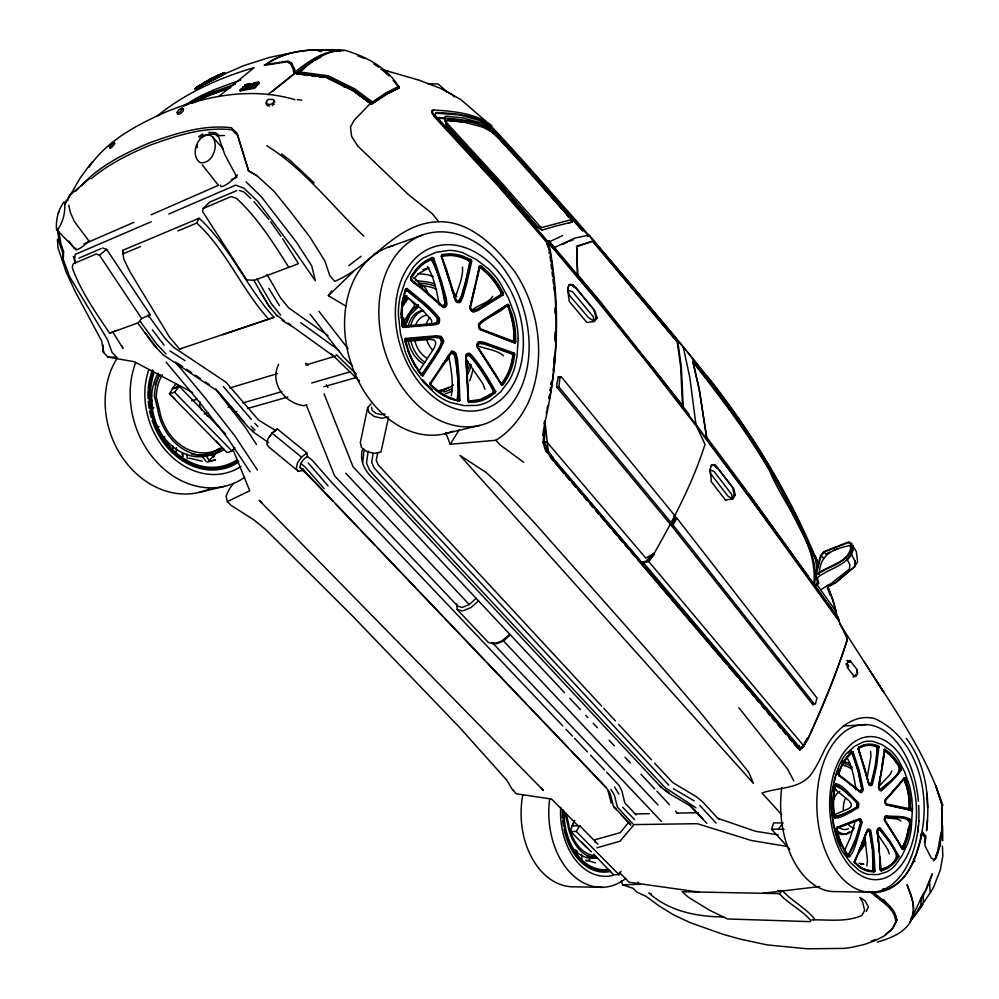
<?xml version="1.0" encoding="UTF-8"?>
<svg xmlns="http://www.w3.org/2000/svg" width="999" height="999" viewBox="0 0 999 999"><rect width="100%" height="100%" fill="white"/><g stroke="black" fill="none" stroke-linecap="round" stroke-linejoin="round"><path stroke-width="1.5" d="M255.881 86.801L255.232 86.101L241.795 88.611L240.322 90.884L254.046 88.337L255.881 86.801L255.232 86.101L253.771 87.575L240.322 90.072L240.322 90.884L240.322 89.848L242.145 89.098M848.501 856.168L844.242 849.038A53.496 32.48 86.9 0 1 838.848 836.912L836.338 828.708L836.85 827.397L860.339 818.481A5.207 2.035 77.8 0 1 862.174 822.639C859.44 828.134 851.548 872.489 844.055 849.6A55.295 33.554 86.9 0 1 841.832 845.404M513.623 342.32L513.761 331.855A62.937 45.617 73.3 0 0 510.789 315.659L507.717 304.47L482.667 320.317L478.796 323.751A6.006 5.32 68.5 0 0 479.845 329.445L514.797 342.957L515.734 341.745L515.472 332.305A68.531 49.713 73.3 0 0 512.225 314.697L508.229 304.545L507.217 306.518L507.942 307.28L508.628 304.87L507.567 306.768L507.717 304.47L482.742 320.791L479.021 324.126A5.32 4.708 68.5 0 0 479.97 329.283L514.797 342.957L513.623 341.321L480.606 328.871A4.333 3.896 67.5 0 1 479.795 324.438C487.012 316.883 501.148 312.487 506.843 305.532L508.191 306.568L511.213 315.322A65.122 47.215 73.3 0 1 514.298 332.118C513.986 333.529 516.071 343.893 513.174 341.458M878.533 787.437A4.471 3.259 -74.8 0 0 880.793 790.109C886.662 783.104 907.492 773.114 896.578 762.487A54.982 33.242 86.6 0 0 889.21 753.646L884.352 750.237L884.565 750.973L884.265 749.937L883.853 750.786L884.49 749.487L884.352 750.237C884.115 760.751 880.419 775.224 878.958 786.95A3.634 2.685 -72.1 0 0 880.906 789.247C886.45 782.579 906.717 772.914 896.265 762.786A53.147 32.13 86.6 0 0 889.147 754.257L884.914 750.973L884.764 749.35L889.834 752.946A57.83 34.965 86.7 0 1 897.564 762.212L901.073 768.456L901.148 770.167L891.895 781.106L881.243 790.971A5.057 3.684 -74.8 0 1 878.745 788.024L884.764 749.35L883.603 753.571M439.273 305.007C437.013 292.257 433.978 277.285 427.497 266.596M941.67 824.674L941.982 803.733L942.606 805.182C925.998 752.597 893.181 707.554 864.085 661.425M748.151 492.732L837.799 617.482L836.163 615.134L836.225 611.763L832.766 599.662L827.434 585.239M199.8 401.523L199.688 406.031L201.923 410.089M404.895 340.222L405.582 338.424L436.738 335.764L441.208 336.426A6.144 3.172 69.5 0 1 443.718 341.745L438.661 351.923L423.176 375.387L421.491 375.062L415.547 366.496A65.572 47.865 73.2 0 1 407.842 350.349L404.895 340.222L406.044 344.905M442.232 257.467L442.832 256.081L449.488 255.494A63.199 45.892 72.9 0 1 462.237 257.742L468.943 260.677L469.767 262.287L465.459 281.706L461.588 295.367L459.24 300.287A4.371 3.334 -80.4 0 1 455.806 299.75L445.816 267.183L441.508 256.943L442.157 254.545L449.45 253.833A68.694 49.9 73 0 1 463.324 256.293L470.679 259.578L471.69 261.376L467.033 282.255L462.899 297.028L460.464 302.21A6.069 4.62 -83.4 0 1 456.043 301.523L441.408 256.056L455.581 300.674A5.382 4.096 -83.5 0 0 459.59 301.298L461.963 296.328L465.971 282.105L470.442 262.025L469.455 260.252L462.437 257.118A65.36 47.465 72.9 0 0 449.213 254.782L442.27 255.469L441.508 256.943M923.451 894.954L923.201 902.621L918.68 909.028M405.082 340.971L404.907 339.398L405.744 341.408L405.094 338.848L408.441 350.349A63.436 46.329 73.2 0 0 415.859 365.921L422.102 375.487L418.032 370.916M500.561 383.803L501.436 383.191L502.222 385.002L501.885 382.979L501.286 384.665L495.804 374.563L477.897 347.128A4.333 3.609 49.1 0 1 479.395 343.519L484.265 344.131L512.175 354.096L512.849 355.719L511.238 363.673A62.962 45.704 73.5 0 1 505.894 376.985L501.486 384.103C503.171 387.2 505.944 379.083 507.18 378.184A68.544 49.775 73.4 0 0 512.986 363.711L514.697 354.945L513.998 353.059L483.953 342.295L478.821 341.621A6.019 4.97 52.3 0 0 476.91 346.253L501.785 385.015L477.122 346.84A5.332 4.396 52.3 0 1 478.846 342.645L483.803 343.244L512.724 353.596L513.411 355.457L511.788 363.823A65.147 47.303 73.5 0 1 506.243 377.622C505.419 378.446 501.798 386.388 501.073 383.166L500.599 382.842M857.292 671.166L857.229 672.777L856.817 670.017M439.073 118.556L439.41 117.532L439.46 119.443L439.41 117.532C457.467 119.131 477.122 120.255 492.682 130.557M102.685 345.329L103.534 352.447L108.054 357.155L116.571 357.08L112.025 352.335L107.517 339.697L69.643 276.735L63.262 259.478L63.574 251.611L60.976 243.856L58.916 231.955M554.033 362.999L554.283 356.78M554.969 339.672L555.282 331.905M554.37 363.349L554.682 355.582M555.244 341.596L555.681 330.719M420.891 374.163L420.941 373.289L422.415 373.489L433.279 357.467L439.76 346.84L441.471 342.195A4.433 2.16 69.2 0 0 439.51 338.049L435.302 337.4L405.107 340.159L405.582 338.424L405.969 340.272L405.744 339.185L414.273 338.336L435.714 336.626L440.01 337.3A5.445 2.81 69.5 0 1 442.282 342.12L440.547 346.865L433.778 357.942L422.552 374.5L420.891 374.163L421.491 375.062M434.777 115.247L435.914 113.224L459.328 114.873L478.321 120.105L486.376 123.876L491.683 127.76L588.836 236.151L587.549 236.338M833.503 812.974L833.178 808.179A55.27 33.566 86.8 0 1 833.74 793.106L835.701 784.003L835.351 786.038C842.432 787.999 851.285 796.715 856.78 803.109A3.721 1.224 89.8 0 1 856.643 806.967C850.624 810.888 840.546 816.47 834.252 815.771L834.465 817.669L833.553 807.979A53.471 32.492 86.8 0 1 834.103 793.443C831.83 770.042 852.372 798.039 858.553 802.746A5.17 1.861 89.6 0 1 858.378 807.716C854.058 809.477 832.629 824.924 833.653 814.098M362.312 449.987C359.603 460.601 364.635 470.741 372.34 477.847L661.463 787.624L669.305 793.593L689.522 805.506L706.78 823.288M362.687 462.4L364.123 449.413M879.47 849.337L877.559 831.168A3.734 2.46 64 0 1 879.632 829.595C891.757 845.566 909.252 860.014 881.218 869.38L881.393 870.841L886.288 868.968A57.942 35.027 86.9 0 0 894.605 862.437L898.476 857.429L898.65 855.706L890.084 841.096L880.094 827.734A5.17 3.409 66.6 0 0 877.422 829.757L880.981 870.716L880.144 869.142L879.62 856.155M816.558 576.498L816.433 578.533L818.556 583.478L816.408 585.302M205.557 82.53L224.151 72.727L210.739 79.058L195.055 88.686L209.728 79.408L224.55 72.752L216.783 77.56L200.15 85.29L195.392 88.611L197.053 87.238M899.937 783.328L903.995 778.558L906.867 786.3A54.957 33.192 86.7 0 1 909.44 800.424L909.277 809.515L909.252 808.628L886.363 803.933A3.646 3.009 -88.3 0 1 885.688 800.211L899.987 784.04L903.645 778.596C906.605 775.524 906.518 784.652 907.754 785.801A57.817 34.928 86.7 0 1 910.451 800.624L910.314 810.114L886.088 804.857A5.07 4.071 -89 0 1 885.226 800.074L904.42 777.759L903.92 779.37L906.58 786.688A53.122 32.068 86.7 0 1 909.065 800.299L909.515 807.791L910.626 809.877L909.252 808.628L909.515 807.791L910.788 809.477L909.402 808.316L910.314 810.114L885.951 804.432A4.483 3.609 -89 0 1 885.151 800.099L895.216 788.76M543.094 435.676L543.493 429.707M543.406 435.926L543.806 429.97M548.151 450.786L544.293 441.708L545.454 425.087L548.151 450.786L553.234 458.316L800.124 748.713L802.522 746.977L808.228 737.961C822.964 705.756 836.65 672.951 847.364 639.185L838.835 620.829L749.163 497.015L697.414 427.522L647.327 363.012L600.923 305.294L547.677 241.945L548.713 240.672L601.473 303.621M852.159 751.698L847.876 755.981A57.992 35.165 86.7 0 0 841.195 766.62L838.386 773.476L838.661 775.212L861.213 792.856A5.132 2.223 -79.3 0 0 863.286 789.447L859.402 771.103L852.934 751.698L847.514 757.304M548.276 242.357L499.001 184.553L436.051 116.646L434.94 114.71L436.138 112.5C455.307 113.386 476.448 114.897 492.132 127.198C520.654 157.405 547.727 188.948 575.536 219.792C643.743 300.399 716.033 378.771 771.016 469.405M846.19 853.059L848.925 856.43L847.851 854.47L848.863 854.382L855.806 838.523L860.439 823.188A3.746 1.361 76.8 0 0 859.015 819.954L837.212 828.233L836.787 829.669L836.525 827.846L838.448 837.025A55.295 33.554 86.9 0 0 841.27 844.205M898.226 842.095L884.527 820.341A4.533 3.496 73.9 0 1 885.576 816.333C893.493 818.056 915.846 813.686 908.64 828.708A55.007 33.217 86.8 0 1 905.281 841.87L901.972 848.576L898.9 843.356M548.713 240.672L554.058 247.677L575.112 237.999L589.185 235.09L683.191 346.815C733.278 407.03 777.984 472.14 809.178 544.28M901.635 848.401L902.197 847.676L902.996 849.362L884.602 820.129A5.12 3.959 73.9 0 1 885.763 815.708C894.005 817.582 917.207 812.961 909.664 828.633A57.855 34.953 86.8 0 1 906.143 842.444C904.982 843.493 904.195 851.922 901.635 848.401L898.313 841.408L885.064 820.429A3.696 2.91 71.8 0 1 885.963 816.995C893.406 818.693 915.209 814.347 908.266 828.683A53.172 32.093 86.8 0 1 905.032 841.383L902.484 847.402L902.709 849.462L901.635 847.552M857.279 855.194L854.332 861.987L859.565 867.257A58.029 35.14 86.9 0 0 868.943 871.403L874.088 871.865L874.924 870.703L873.813 850.037L870.791 830.531A5.207 2.647 69 0 0 867.831 829.158L854.907 861.225L855.156 862.736L859.477 866.27A53.434 32.368 87 0 0 868.094 870.092L874.749 871.303L873.126 870.341L873.076 871.165L874.5 871.64L868.168 870.728A55.232 33.467 86.9 0 1 859.24 866.77L854.332 861.987L858.091 853.958M839.472 770.566L838.748 775.349L844.517 779.582M921.44 897.114L920.741 905.843L917.956 909.964M927.497 819.792L926.523 830.793C930.306 798.963 926.285 764.497 906.268 738.373M198.064 86.95L204.445 82.755M815.059 576.223L820.329 555.931L823.613 551.785L848.85 541.845L851.897 543.606C852.771 563.086 826.485 565.996 815.059 576.223L816.433 578.533C827.522 568.031 853.396 565.022 852.971 545.941M877.384 748.076L875.186 766.108L871.165 783.129A3.659 2.098 -70.3 0 1 868.83 783.341L858.74 749.362L859.09 748.014L863.523 746.178A53.247 32.268 86.6 0 1 872.164 745.591L876.76 746.815L877.384 748.076L878.87 747.177L878.121 745.778L873.076 744.38A57.892 35.065 86.7 0 0 863.685 745.004L858.815 747.077L858.241 749.063L869.28 785.127A5.082 2.947 -72.7 0 0 872.277 784.852L876.485 766.545L878.87 747.177L877.085 747.14L878.508 746.141L872.277 745.004A55.07 33.367 86.6 0 0 863.323 745.604L858.228 748.438L864.485 767.507L868.593 783.74M877.821 747.714L878.733 746.54L877.085 746.353C878.221 758.378 874.824 772.077 871.428 783.965A4.495 2.61 -72.8 0 1 868.718 784.203M883.353 756.343L881.605 769.392M402.185 325.599L402.709 323.489L401.96 321.203M909.003 819.58L908.915 820.466L910.064 819.118L908.64 820.129M397.977 88.424L398.539 88.037L385.227 94.793L371.316 104.196L353.571 91.084L326.985 77.934M88.611 241.184A12.288 2.635 -42.6 0 1 85.852 243.818L82.979 246.216A12.013 2.572 -42.6 0 1 75.699 249.388L75.812 248.202M917.819 832.567L919.092 820.566M258.354 84.203L257.942 83.541L250.037 86.576L256.556 85.015L256.481 86.176L250.262 87.3L251.486 85.365L258.341 83.204L257.829 84.54L257.942 83.541C261.226 80.981 251.885 82.53 252.772 84.778L253.971 83.529L258.828 82.455L259.303 83.054L258.266 82.368L258.316 83.579L258.666 82.343L258.117 83.541L254.096 84.291L253.396 83.454L254.096 84.291L253.908 83.217L254.857 83.654L253.971 83.529M941.133 831.98L937.199 853.87L935.189 859.14L933.278 860.913M544.88 422.889L543.593 441.658L547.427 450.749L553.234 458.316M924.487 842.169L925.024 837.574L921.615 833.328C930.481 791.033 916.62 738.286 875.049 718.693C850.836 712.262 831.28 734.253 822.402 754.32C819.455 760.376 816.433 766.408 812.674 772.027C802.11 789.347 778.92 787.087 761.987 792.994L781.693 814.684M209.116 460.189L206.231 456.093M213.973 77.71L218.531 75.3L203.334 83.379L215.185 76.673L224.55 72.752L210.914 80.095L221.278 74.975M506.73 306.443L506.843 305.532M203.321 83.829L209.852 80.045L200.2 85.477L212.899 77.885L200.362 85.564L202.198 83.928M249.063 86.438L248.913 87.537L249.063 86.438L250.137 86.901L249.25 86.701M249.4 84.952L250.2 85.702L250.162 84.715L249.4 84.952L250.612 85.352L250.412 84.478L249.588 84.803L250.062 85.277L249.787 84.603L250.874 85.102L250.637 84.178L249.738 86.001L248.926 85.215L248.564 86.438L245.604 86.925L245.841 85.802L249.875 85.464L250.512 83.829L251.111 84.778L250.674 83.953L245.854 85.015L244.668 86.251C244.518 84.103 249.862 82.942 251.161 84.54L250.674 83.953L249.163 85.102L249.463 86.513L248.476 85.889L243.319 87.4L242.745 88.461L242.72 87.263L243.831 87.725L242.72 87.263L243.331 88.561M432.092 257.517L431.206 259.528L425.262 262.7A63.374 46.141 72.9 0 0 415.671 271.74L410.801 278.746L411.014 279.832L443.756 307.617A6.119 3.871 -87.5 0 0 446.99 304.445L446.153 298.052L441.608 281.693L433.716 258.341L432.092 257.517L425.524 260.939A68.831 50.087 73 0 0 415.109 270.766L410.676 277.759L411.213 280.032L419.605 285.951L442.37 305.719A4.408 2.722 -85.5 0 0 444.892 303.246C442.345 288.624 438.474 271.84 431.206 259.528L433.216 257.767L431.755 259.578L432.729 257.555L425.062 261.95A65.522 47.702 72.9 0 0 415.134 271.328C407.979 278.509 410.314 281.381 419.118 286.301M431.044 383.241L431.368 385.077L437.599 390.497A63.299 46.191 73.5 0 0 450.149 397.627L459.203 401.074L459.865 400.137L459.016 376.036L457.517 359.69L456.043 353.534A6.106 3.571 57.8 0 0 451.76 351.011L430.094 383.191L430.532 385.277L437.35 391.283A68.769 50.112 73.4 0 0 451.011 399.038L459.203 401.074L450.237 398.376A65.447 47.74 73.4 0 1 437.212 390.996L430.719 385.264L430.132 384.553L431.056 384.453L429.97 383.941L431.368 385.077L430.094 383.191L431.044 383.241L451.148 353.346A4.396 2.473 56.2 0 1 454.495 355.307C457.242 369.38 459.552 386.301 457.055 399.687L458.591 401.223M549.013 398.201L549.475 395.142M550.149 390.559L550.599 387.5M551.048 384.44L551.498 381.381M553.071 370.666L553.521 367.62M549.2 398.514L549.65 395.454M550.324 390.871L550.774 387.812M551.223 384.752L551.673 381.705M549.438 399.051C558.591 350.199 558.004 299.95 549.775 251.024L547.29 243.069L498.276 186.176L434.066 116.446L431.705 112.812L431.755 110.527L433.529 109.728M835.926 582.18L829.62 586.051M512.724 353.596L512.574 354.57L513.998 353.059L512.175 354.096M836.225 611.763L816.87 584.502L817.756 578.721M410.914 277.997L411.526 278.709L410.676 277.759M813.81 583.928C818.069 542.307 784.465 506.968 769.505 470.554C747.177 432.242 720.291 396.84 692.919 362.038L692.906 361.213C729.233 406.968 764.01 454.42 789.697 507.105C799.587 531.743 819.717 556.331 814.41 584.527L816.87 584.502M251.948 86.326L251.998 85.127L251.948 86.326L257.267 84.803C257.055 83.579 257.742 83.941 258.666 82.343L259.303 83.054M404.258 293.756L405.631 289.198L407.155 288.574C418.181 297.889 430.444 306.518 439.323 317.957A6.156 3.297 82.2 0 1 438.836 323.539L434.715 324.762L403.546 327.385L402.222 325.786L401.448 315.734A65.597 47.852 73 0 1 403.034 298.763L405.631 289.198M298.102 71.778L297.852 73.227L328.309 77.285L354.895 90.422L372.639 103.546L386.076 94.605L399.275 87.787C388.124 67.957 365.959 56.406 344.705 50.225C326.798 50.037 311.626 61.289 298.102 71.778L328.246 75.787L354.832 88.936L372.377 101.91L372.639 103.546M249.887 84.465L250.974 84.415L250.512 83.829L249.975 85.027L245.429 86.126L244.792 85.24L246.741 85.14L245.854 85.015M402.272 321.316L404.52 323.014L403.833 324.962L404.508 322.202L400.886 313.349M198.376 86.401L207.817 80.732L204.208 82.655M257.267 84.803L257.929 83.117L259.265 83.292L258.828 82.455L257.929 83.117L259.016 83.616L258.791 82.68L258.042 82.979M880.569 774.987L881.355 770.791M220.704 74.301L224.126 73.127L222.552 74.101M878.546 785.651L880.306 776.385M477.422 276.423L479.145 267.52L479.845 265.909L480.219 267.982L480.269 265.846L480.719 268.119L479.532 268.444L470.541 307.192A4.346 3.784 -88.3 0 0 473.289 310.439L477.772 308.853L501.186 294.368L501.248 292.695L496.803 285.252A63.024 45.679 73.1 0 0 486.788 273.251L479.945 267.083C480.169 263.124 486.126 271.154 487.549 271.616A68.581 49.763 73.1 0 1 498.439 284.678L503.271 292.882L503.271 294.817L478.084 310.439L473.389 312.113A6.031 5.182 89 0 1 469.855 307.954L474.9 287.15M572.951 826.111L573.813 821.628M405.432 290.422L406.069 288.674L405.794 291.258L406.568 290.709L407.155 288.574L405.432 290.422L403.546 299.263A63.474 46.316 73 0 0 402.023 315.634L402.547 326.573L401.685 321.303M544.08 423.726L544.667 420.729M547.027 408.728L547.614 405.731M546.266 413.511L546.853 410.502M866.995 778.646L870.903 756.368L870.591 751.36M371.054 403.871L367.644 407.604L360.314 442.694L361.513 447.552L366.858 451.623L374.3 453.321L380.969 451.998L388.286 418.506M313.998 481.493L299.937 467.407L300.761 463.586L303.621 459.39L307.392 456.456L306.855 452.959L277.285 428.908L271.915 433.004L267.907 438.911L266.82 444.343L269.043 447.215L298.414 471.316L303.009 470.467M835.426 784.54L834.003 792.657A58.054 35.215 86.8 0 0 833.416 808.466L834.727 818.031L833.953 816.333M904.57 779.22L904.42 779.882L904.769 777.709L904.157 779.52L905.356 778.371M547.065 243.818L549.462 250.761M911.5 918.081C916.158 906.617 911.388 895.329 907.042 884.714C910.763 896.24 917.007 908.216 911.188 920.229C904.769 933.103 890.196 938.261 877.284 942.144M844.205 763.061L844.879 760.027M847.514 757.304A53.372 32.405 86.7 0 0 841.37 767.095L838.848 773.401L839.16 774.924L859.989 791.196A3.684 1.511 -77.9 0 0 861.613 788.548L858.104 771.465L852.384 753.783L853.296 752.11L851.398 753.346L852.597 751.598L847.364 756.693A55.195 33.504 86.7 0 0 840.996 766.832M209.852 80.045L207.642 81.406L213.212 77.947L205.357 82.892L218.157 75.462L208.591 80.482M819.13 574.388C820.054 554.994 831.268 549.65 849.025 545.691L851.697 547.252M236.751 190.597L209.715 202.11L203.284 208.404L202.572 211.463L246.678 279.845L254.196 280.357L298.501 263.674L282.68 238.773M574.812 820.266L571.99 825.823L570.666 831.48L586.8 847.751M836.338 829.407L836.85 827.397L836.912 828.646L836.737 827.759L859.327 819.217A4.608 1.798 77.8 0 1 860.988 822.976C858.516 833.616 854.033 847.764 847.851 855.244M577.609 274.713L576.685 246.166L592.956 241.059L677.946 342.707L681.33 366.808L683.191 406.243L600.724 302.185L577.609 274.713L576.648 246.741L592.956 241.059M858.74 749.362L858.815 747.077M568.993 284.615L567.719 289.648L569.18 301.236L586.838 322.452L594.467 321.528L597.065 318.082L595.179 311.363L572.902 284.578L568.993 284.615L567.582 290.06L569.817 295.841L588.324 317.407L593.681 321.154L596.103 317.932L593.656 309.29L576.236 288.037L572.365 285.264L568.768 285.302M834.19 816.957L834.477 816.295L834.864 817.494L847.214 812.686L857.179 807.379A4.583 1.648 89.6 0 0 857.329 802.884L855.057 799.837L841.658 788.623L836.076 784.565L835.601 785.601L836.438 783.728L835.089 785.376M368.181 451.073L366.483 463.074L369.305 469.642L375.636 477.11L664.909 787.512L695.828 807.729M278.634 364.298C269.38 382.992 284.478 403.221 303.821 405.706L306.805 405.02M812.487 556.006L812.761 554.994L815.546 556.83L818.556 563.923M814.934 556.343L817.045 568.481M404.895 325C406.818 317.058 411.288 309.315 418.431 305.02M373.064 453.596L371.665 462.3L374.101 467.757L379.77 474.263L668.781 785.177M479.145 267.52L479.483 266.308L469.88 307.605A5.345 4.583 89 0 0 473.089 311.376L477.634 309.777L501.898 294.755L503.271 294.817L501.398 293.843L501.898 294.755L501.885 292.844L497.29 285.015A65.21 47.278 73.1 0 0 486.9 272.577C485.826 272.015 479.532 264.822 479.87 268.069L479.145 267.52L479.532 268.444M480.531 267.257L480.869 266.034M266.658 101.91L266.121 103.871L267.245 105.482L269.605 106.119M558.329 376.985L556.705 385.077L557.092 387.5L669.829 523.701L671.39 523.039L675.099 515.996L561.238 376.748L558.329 376.985L561.238 376.748M560.077 376.86L558.866 386.988L671.39 523.039M377.759 452.622L376.236 460.352L378.234 464.897L601.61 706.018M861.812 845.404L867.257 831.043A3.746 1.861 67.1 0 1 869.567 832.105L872.477 850.249L873.076 871.165M405.207 326.136L410.102 314.847L418.044 307.168M863.698 838.935L867.207 830.132A4.608 2.348 69.1 0 1 869.879 831.368L872.839 850.137L873.488 870.928M838.661 775.212L839.16 774.924M711.663 464.647L711.388 465.284L714.847 465.596L717.769 468.294L732.504 487.4L734.315 494.98L732.18 498.676L727.934 496.103L710.376 473.364L710.002 469.842L711.663 464.647L715.421 464.985L733.903 488.973L735.189 495.129L732.904 499.088L725.212 499.862M821.028 555.919L816.108 574.9C826.86 565.297 851.672 562.649 850.836 544.318L847.976 542.669L824.088 552.035L821.028 555.919L823.538 558.079M245.979 85.777L245.279 84.94L245.429 86.126L249.762 85.052L249.713 86.201L249.238 85.589L248.788 87.125L247.989 86.376L247.702 87.712L247.515 86.638L248.114 87.125L242.52 87.525L243.918 87.974L243.469 87.388L242.919 88.586L243.244 87.338L243.918 87.974M941.408 809.277L942.219 806.73M834.864 817.494L834.714 816.583L835.176 818.193L835.114 816.732M771.553 829.27L773.626 822.964L783.054 822.839L778.358 829.158L771.553 829.27L789.784 849.312M838.673 775.748L839.472 770.279M880.269 859.814L880.619 869.917L885.701 868.268A55.12 33.329 86.9 0 0 893.618 862.05L897.314 857.279L897.489 855.581L889.247 841.52L879.582 828.683A4.583 3.009 66.6 0 0 877.159 830.519L877.347 834.527M201.985 84.216L200.449 85.24L203.584 83.217M241.471 89.498L240.372 90.597L241.795 88.611L240.322 89.848M863.261 840.147L857.854 853.97M455.069 299.188C457.492 288.848 463.474 277.422 462.462 267.083M432.617 260.327L433.716 258.341L432.155 259.802L432.917 259.503C437.874 273.988 443.756 288.649 445.641 303.871A5.42 3.434 -87.6 0 1 442.707 306.743L428.022 294.018M543.006 441.895L546.803 450.899L552.322 458.129L641.008 561.938L642.569 562.924L642.906 562.05L646.116 561.101L654.682 552.497C674.3 517.882 692.994 482.392 705.019 444.33L696.703 426.573L695.641 422.327L689.822 377.422L683.191 346.815M209.965 79.508L203.334 83.379M911.288 919.03L910.801 920.291L921.702 906.031M889.26 853.958L887.924 849.699L876.897 832.954M935.613 856.418L940.671 844.592M935.451 857.779L938.011 851.373M206.206 81.806L207.342 80.994L205.769 81.906M253.758 83.591L252.572 84.041L253.534 84.64L253.172 83.941M925.711 889.847L932.454 873.675L926.235 889.734L919.942 901.435M800.124 748.713L641.008 561.938L643.431 562.649L800.099 747.876L803.995 746.191L807.342 738.211L804.357 742.944M245.642 85.077L245.055 85.427M441.421 366.683L451.111 352.285A5.407 3.159 57.8 0 1 454.995 354.57L456.443 360.489L458.616 388.923L458.716 399.4L457.467 400.462M211.301 78.896L209.578 80.182L214.261 77.585L211.176 79.183M206.843 81.581L208.878 80.357L205.394 82.605M552.784 457.792L553.096 457.092M854.083 676.211L847.489 667.807L846.852 664.26L848.276 661.038L850.449 661.088L857.005 669.492L857.641 673.026L856.243 676.236L852.871 676.972M920.416 835.938L921.615 833.328C916.333 859.952 904.22 892.557 871.765 892.756C880.469 901.685 894.717 907.367 895.853 921.802L891.857 929.657L884.402 935.801L875.811 940.309L864.859 944.342L851.797 947.339L844.717 948.388L807.454 948.788L767.382 944.942L739.997 939.072L722.577 934.152L690.034 922.589L673.551 914.822L659.864 906.443L646.141 896.403L636.912 892.144L633.141 888.348L622.639 884.839L621.191 880.968M837.224 616.033L839.185 621.39L839.322 620.454L798.601 563.748L697.14 426.073L647.914 362.612L601.523 304.895L548.289 241.521L546.928 244.443L547.677 241.945L550.174 249.887C560.327 307.642 558.129 367.145 544.467 424.125L543.181 442.907L547.015 451.998L552.372 459.041L799.837 749.924L802.234 748.189L807.941 739.16C822.676 706.93 836.375 674.113 847.102 640.322L846.578 638.349M546.99 244.593L548.314 241.795M884.752 750.261L885.164 749.387M467.857 389.972L465.784 355.969A5.37 3.796 50.5 0 1 469.43 354.695L473.514 358.941L482.492 371.778L494.13 390.597L493.818 392.495L488.161 396.715A65.272 47.515 73.5 0 1 476.211 401.223L469.23 401.735L467.969 400.412L468.818 402.122L469.567 401.049L480.494 399.438L495.641 391.508C488.261 378.284 480.257 364.585 469.905 353.409A6.056 4.283 50.5 0 0 465.871 354.82L468.144 401.036L469.418 402.397L476.735 401.848A68.644 49.938 73.4 0 0 489.273 397.115L495.204 392.694L495.641 391.508L493.506 391.146C486.638 378.846 479.22 366.021 469.468 355.744A4.358 3.059 47.8 0 0 466.333 356.843L468.481 399.8L469.567 401.049L468.419 401.748L468.481 399.8M866.258 911.475L868.418 906.98L865.109 900.861L859.914 897.352L862.811 902.784L864.622 910.364L861.987 915.446C846.34 922.364 828.621 919.617 812 919.829M177.884 230.944L196.753 223.039L199.063 218.244C229.807 246.154 246.004 286.788 274.001 317.332L179.62 349.063L169.505 337.1L129.833 271.553L123.676 258.878L122.652 250.374L199.063 218.244M210.914 80.095L212.337 78.521M411.213 280.032L411.526 278.709L410.864 279.358L411.963 279.87M403.833 324.962L404.37 323.913L403.134 320.579L400.899 317.232M403.871 326.086L402.672 324.75L402.185 325.287L403.546 327.385L403.871 326.086L432.767 323.676L436.65 322.515A4.433 2.248 83.1 0 0 437.038 318.169C428.896 307.455 417.42 299.438 407.155 290.809L406.506 288.461L406.181 290.846L406.918 289.797C417.532 298.751 429.383 307.03 437.849 318.094A5.445 2.922 82.2 0 1 437.4 323.152L433.454 324.363L410.826 326.161M880.144 869.142L880.519 869.917L880.469 868.506M250.262 87.3L251.061 86.014L251.611 86.576L250.999 85.677L251.611 86.576M925.049 891.096C919.155 900.186 916.27 910.813 910.364 919.754M671.241 525.399L675.187 517.969L676.835 518.094L817.007 698.026L815.409 703.82L812.886 704.707L671.241 525.399L673.101 525.124L676.835 518.094M207.143 81.194L200.537 85.115M844.517 850.636L850.024 838.348L854.707 823.051A3.197 0.974 74.9 0 0 853.533 820.404M88.998 167.27C107.18 140.097 137.924 124.4 167.133 111.438C207.243 95.242 252.71 87.138 294.917 99.675M930.494 892.569L933.653 887.037L940.384 869.754L942.856 855.843L942.444 846.29M67.969 199.113L80.295 177.834L91.846 162.113M837.125 581.181L854.969 566.183L857.629 561.613L856.305 551.66L854.07 547.639M110.39 147.015C107.442 152.535 118.294 140.772 113.611 143.456M593.618 854.145L613.448 874.674L619.018 874.724L621.028 871.303M484.927 389.348L482.929 383.803L466.208 359.615M571.79 832.105L570.666 831.48L576.248 831.455L579.745 825.711L597.989 844.267M64.623 203.134L66.533 200.012M65.035 204.158L67.495 199.975L67.982 200.412M58.167 213.199L59.391 211.214M407.779 315.759L412.075 309.94L418.606 305.145M459.115 430.02L450.237 444.268L445.779 432.704M837.736 618.955L837.711 617.707M243.319 87.4L242.52 87.525M924.137 901.91L930.169 892.806L929.52 880.706M269.817 436.663L271.928 433.541M306.855 452.959L301.486 457.13L297.44 463.086L296.266 468.506L298.414 471.316M403.146 304.245L405.694 300.524M401.785 307.58L408.554 297.677L407.38 298.052M402.21 302.622L407.18 295.916M401.91 304.87L406.83 297.665M813.536 919.779L814.31 918.668C805.319 907.654 791.982 901.11 782.354 890.683L777.809 890.596M897.314 857.279L898.675 856.842L897.04 856.605L898.65 855.706L897.489 855.581L897.077 856.168L898.738 856.33L896.877 857.117L898.476 857.429M233.329 483.429L229.121 489.423L226.086 495.979L227.322 501.598L231.156 505.407L253.796 519.805L265.459 529.37L351.96 615.409L459.602 727.447L506.643 780.007L512.887 790.484M157.705 428.459L158.953 426.723M345.804 306.069L328.384 295.667L331.693 291.071M909.689 922.339L923.163 904.145M175.924 383.641L169.43 393.768L218.881 444.318M175.574 388.249L177.447 385.764M643.431 562.649L648.801 561.588L654.532 553.97L646.615 561.688L642.569 562.924M419.093 371.128L434.128 348.077L435.864 343.444A3.771 1.611 68.4 0 0 434.265 340.047L430.032 339.41L404.995 341.533M148.414 317.008L150.225 314.673L106.631 249.363L102.547 247.989M572.902 284.578L572.365 285.264L574.275 287.575M162.949 438.986L164.71 436.725M404.245 296.316C413.911 300.662 424.088 311.476 431.568 320.142A3.771 1.711 84.9 0 1 431.243 323.701L430.057 324.488M215.659 440.659L226.96 452.522L232.093 451.161L234.852 447.652M141.646 318.506L138.249 322.777L109.653 333.229C95.654 312.375 80.844 291.508 72.278 267.707L73.127 263.823L96.291 253.958L99.45 255.182L141.646 318.506L150.225 314.673M697.839 426.998L697.414 427.522L697.14 426.073M628.808 822.14L620.254 832.654L595.192 839.709L595.292 842.532M174.7 398.826L169.43 393.768L174.525 392.232L179.321 386.388L225.687 434.041M508.191 306.568L509.065 305.507M199.975 85.664L200.936 84.915L200.15 85.29M218.381 75.125L210.864 79.845L219.093 76.286L216.646 77.46M909.502 821.066L910.501 819.942L909.053 820.828L909.29 819.942L910.351 819.48L909.127 821.403L910.576 820.616M273.826 432.092L277.285 428.908M513.411 355.457L514.622 354.146L512.762 355.045L513.149 354.108L514.423 353.584L512.849 355.719L514.697 354.945M878.358 787.012L890.209 774.412L891.77 771.003M256.094 85.477L256.556 85.015L256.481 86.176L256.094 85.477L250.037 86.576M249.525 85.714L248.264 85.727L249.201 86.776L248.376 86.026L248.651 86.688L246.828 87.163L247.153 87.875L247.764 86.513L248.476 86.876L247.302 86.701M254.046 88.337L253.771 87.575L255.881 86.538L251.298 87.388M75.737 191.084L78.921 187.962M81.056 185.889C99.513 165.734 124.65 153.384 149.475 142.869C175.587 133.441 203.297 124.425 231.368 127.735L237.138 133.342L248.626 170.904L257.03 175.762L274.101 191.371L290.921 212.263L309.952 237.138L324.9 261.026L329.832 275.699L334.677 281.306C372.427 266.046 394.705 222.789 438.761 221.741C471.491 221.004 496.765 248.164 515.134 272.228C540.134 310.115 546.228 360.627 528.271 402.572C521.003 417.707 510.314 431.368 495.916 440.259L450.237 444.268M779.307 893.63C788.598 903.97 801.897 909.989 810.876 920.603L810.152 921.64L727.559 918.955L709.49 910.189L688.461 897.302L682.167 891.72L779.307 893.63L782.354 890.683M91.321 178.634C108.679 164.048 129.433 153.846 150.275 145.13C176.311 135.702 203.908 126.661 231.918 129.758L237.537 135.452L248.626 170.904M328.384 295.667L353.696 271.303M208.903 460.514L215.347 454.358M414.048 278.234L419.28 273.251L428.908 267.869M871.765 892.756L874.987 893.643M219.593 75.762L205.419 83.928L206.98 82.53M306.281 404.957L334.578 475.811L457.742 606.131L462.2 607.504L469.243 604.532L476.148 598.351L564.51 692.644M493.106 642.694L496.515 643.806L503.546 640.971L510.364 634.865M493.818 392.495L495.529 392.083L493.431 391.633L495.516 390.759L494.13 390.597L493.181 392.182L495.204 392.694M201.698 84.166L200.836 85.227M478.621 600.899L470.791 607.654L462.574 610.938L457.18 609.515L456.605 603.995M509.777 634.178L502.035 640.846L493.831 643.993L488.349 642.444L457.18 609.515M255.245 86.339L253.771 87.575L254.757 87.924L254.345 87.225M89.935 178.322L69.356 195.504L67.857 198.776M469.455 260.252L468.943 260.677L471.528 260.639L469.642 261.601L470.442 262.025L471.69 261.376L469.393 261.151L471.216 260.115L469.455 260.252L470.679 259.578M404.37 323.913L403.608 322.627M207.655 80.582L205.469 82.093L207.817 80.732M885.289 934.564L892.756 928.421L896.752 920.554C895.641 906.118 881.405 900.411 872.701 891.483M218.694 96.578L254.071 67.657C219.193 77.822 185.539 92.982 157.205 115.996M272.415 91.496L294.855 73.339L293.868 73.277L293.132 68.956L290.309 63.262L286.913 61.813L264.186 65.422C286.725 48.939 315.622 48.651 342.32 50.499L343.531 50.787M99.45 255.182L106.631 249.363M851.448 752.609L852.559 753.009L852.047 753.408L852.934 751.698L852.384 753.783M272.302 105.532L274.313 103.946M248.264 85.727L248.926 85.215M838.835 620.829L838.273 617.407M246.828 87.163L247.515 86.638M348.851 265.634L361.039 256.293M296.79 73.039L313.836 60.789M204.171 82.905L206.194 81.668L203.371 83.129M212.362 79.758L210.839 81.181L221.928 75.699M296.516 73.988L298.751 72.303M301.061 70.554L305.844 66.958M301.211 70.704L303.596 68.906M198.414 86.151L195.517 88.262L196.84 87.712M207.979 82.018L206.718 83.092L211.488 80.682M793.905 743.718L796.902 747.264L799.275 745.541M889.759 888.011C911.2 877.721 917.444 853.258 922.527 832.08L925.936 836.325L924.862 845.516L931.218 858.041L934.165 859.677L936.075 857.904L938.086 852.646L941.108 838.998L942.569 825.711L942.756 840.708M63.262 259.478L62.612 252.272L63.574 251.611M549.313 242.745L548.713 243.169L548.289 241.521M547.29 243.069L547.902 242.645L498.888 185.739L434.852 116.221L432.667 112.887L432.717 110.739L434.415 109.977C454.058 111.463 475.686 112.999 491.808 125.612M800.099 747.876L802.11 746.478M222.665 75.05L223.976 74.063L218.881 76.174M267.72 94.705L294.88 73.227L325.986 77.123L352.722 90.235L371.328 104.046M199.825 137.999L203.396 135.564L209.153 134.116L215.272 134.341L218.756 137.138L224.7 154.333L236.925 177.235L231.231 179.72M197.74 87.875L195.13 89.723L204.42 83.804M198.364 87.862L205.045 83.479M202.672 84.853L201.311 85.839L208.004 82.23M183.666 106.156C200.886 93.869 221.066 86.963 240.834 80.007M372.377 101.91L385.701 93.057L398.851 86.276M854.832 863.323L854.907 861.225M201.186 96.453L203.784 94.793M210.864 79.845L214.735 78.684M198.726 136.651L202.884 134.003M199.238 86.938L196.391 88.874L197.515 88.324M204.171 83.916L200.037 86.701L213.549 78.846M472.227 310.09C477.659 304.957 489.36 302.784 492.569 296.303M858.241 749.063L858.69 747.602M404.52 323.014L403.921 323.376L404.508 322.202L404.096 324.663M654.02 553.359L645.841 558.129L546.865 442.008L544.293 441.708M826.935 553.608L829.645 552.085M185.065 105.544L209.103 93.606L235.364 84.066M193.931 102.56L209.865 95.142L230.095 87.812M877.085 746.353L878.121 745.778M191.608 103.434L208.391 95.479L230.794 87.263M812.886 704.707L813.898 704.17M249.263 85.365L248.763 86.476M320.142 77.472L322.652 76.124M315.06 60.14L321.154 56.893M209.89 80.582L211.438 79.783M216.521 77.298L219.143 75.949M747.227 491.496L706.605 437.175L699.312 389.423L692.906 361.213M820.903 589.622L831.505 583.229L849.587 568.993L849.812 564.472L847.289 559.715M866.782 865.933L867.482 860.763L864.622 834.889M227.322 501.598L249.775 490.771L232.967 449.575M562.362 244.493L567.732 241.92M548.988 242.008L562.524 235.639M223.676 74.376L243.144 65.872L269.243 57.492L289.273 53.309M83.916 244.043L133.866 222.34M151.149 214.797L218.419 185.315L202.26 164.823M78.921 258.167L101.124 248.601M168.819 214.036L235.739 185.102L243.956 188.224L257.867 201.523L291.608 246.566L315.334 280.731L311.725 265.784L296.353 242.108L261.276 196.641L246.116 181.893M122.889 253.908L140.397 246.616M586.413 861.051L589.86 859.577M151.161 221.778L75.2 254.445L74.388 260.739L75.4 263.411M203.284 208.404L231.069 196.578L236.388 198.252C257.867 218.044 273.476 243.107 288.973 267.62M109.653 333.229L116.408 330.357M569.143 241.346L573.339 239.648M835.164 814.36L848.613 808.678L851.036 806.73A3.172 0.837 -89.6 0 0 851.148 803.558L848.9 800.599L834.04 788.511M223.539 74.013L225.374 73.364L212.188 80.382M469.767 262.287L470.442 262.025M205.17 94.268L213.499 91.071M871.228 941.108L875.336 939.584M344.18 87.2L347.015 86.176M833.89 550.274L838.236 548.726M388.124 247.265L422.39 235.052M342.182 85.564L344.942 84.603M222.877 334.615L274.001 317.332M422.864 269.718L428.583 267.794M257.567 83.454L258.778 83.854L258.554 82.979L258.217 83.791M179.321 386.388L172.228 388.599L174.463 388.361M191.621 400.911L197.303 399.163M229.708 388.012L277.41 373.614M305.731 365.072L335.552 356.069M554.495 226.461L542.132 230.107L537.15 226.661L500.237 183.978L445.579 124.238M847.09 757.866C852.135 766.37 854.32 778.596 855.881 788.848A3.147 1.136 -74.9 0 1 855.494 789.809M434.066 116.446L434.852 116.221M204.146 414.135L208.629 412.837M228.047 407.217L231.031 406.343M242.982 402.884L281.83 391.633M311.713 382.979L350.549 371.728M557.092 387.5L558.866 386.988M233.941 412.387L236.938 411.538M247.427 408.541L287.874 397.015M323.826 386.763L356.78 377.36M596.927 847.789L620.029 841.233L634.028 824.6L697.352 823.688L751.285 840.471L787.424 846.503M568.419 223.002L572.177 221.965L570.579 218.856M179.62 349.063L181.893 348.476M207.105 462.075L215.484 459.927L209.016 461.088M554.27 226.473L572.377 221.953L570.779 218.843M198.926 492.445L224.725 486.288M444.605 433.791L479.582 425.449A99.488 72.515 73.2 0 0 502.385 266.92A99.488 72.515 73.2 0 0 380.007 295.692A99.488 72.515 73.2 0 0 479.582 425.449M373.988 253.896L376.998 253.209M673.751 516.258L675.099 515.996M385.09 413.998L381.518 414.66L376.198 413.436L372.365 410.564L371.491 407.155M388.611 416.983L381.868 418.256L374.313 416.508L368.881 412.437L367.644 407.604M252.972 86.326L257.068 85.577M301.436 469.393L303.596 468.993M838.386 773.476L838.461 774.812L838.448 773.588M451.286 395.729C453.671 384.053 451.186 369.056 448.826 356.768A3.746 1.948 53 0 0 447.914 355.931M903.596 779.42L903.645 778.596M819.742 886.563L762.549 893.306M151.174 408.129L153.834 407.804M403.471 326.873L403.296 325.799L402.922 327.073L402.51 326.061L402.959 325.399L403.471 326.873L412 326.074M829.994 585.601L835.988 582.492L855.057 566.458L855.019 560.876L851.21 554.258L851.947 555.107M423.539 325.15L427.347 324.875M854.432 675.474L856.093 675.374L855.681 674.849M843.406 725.998L866.695 724.625M850.386 661.8L848.713 661.887L850.399 662.337M592.794 241.646L677.946 342.707M873.913 870.029L874.924 870.703L873.488 869.492M622.639 884.839L640.034 884.302L637.737 882.192M224.4 135.502L219.093 135.614L215.422 132.692L208.966 132.455M635.464 813.96L649.35 813.673M677.01 813.111L698.363 812.711M571.99 825.823L579.745 825.711M417.932 273.601L427.672 274.713L433.216 276.598M860.851 864.222L863.86 864.235L859.053 863.236M403.584 295.841L406.081 295.866M899.912 768.431L901.273 769.605L899.612 769.417L899.987 770.129L901.148 770.167L899.612 768.98L901.235 769.093L899.912 768.431L901.073 768.456M602.522 887.324L574.587 886.812A72.515 51.548 88.8 0 1 522.764 794.979M872.027 892.244L835.726 891.583A82.53 51.124 87 0 1 781.78 787.637M318.619 51.349L321.603 51.424M501.885 292.844L503.484 293.669L501.411 293.356L502.11 294.193L503.496 294.243L501.248 292.695L503.271 292.882M778.358 829.158L784.153 829.307M882.641 889.035L888.835 889.297M427.784 83.641L438.324 84.091L446.69 91.471L451.423 94.268M723.601 916.957C696.99 916.695 669.218 911.388 648.863 892.981L651.311 894.068M431.318 258.704L432.917 259.503M836.962 617.145L835.901 616.246L838.011 618.518L837.449 618.156M439.385 118.169C460.601 120.292 486.613 120.829 500.786 139.448M463.673 122.028L447.639 120.429L445.616 121.816L446.815 125.449L470.941 151.311M297.277 99.663L301.723 100.162M311.713 76.086L314.76 76.448M319.343 77.01L322.402 77.373M415.384 280.469L425.636 281.755A57.78 42.67 73 0 1 434.827 283.991M418.706 282.954L425.761 283.841A55.632 41.084 73 0 1 434.602 285.976M413.598 278.246L415.671 279.108L418.131 281.943L422.165 288.212M698.938 892.057L629.095 882.242L619.33 872.364M845.703 664.085L846.852 664.26M296.541 73.876L299.575 74.338M302.597 74.8L307.143 75.487M202.322 461.163L188.848 458.042M596.103 317.932L597.065 318.082M778.271 834.914L755.381 831.255L717.457 818.193M885.164 817.407C889.822 819.143 897.751 817.482 900.886 821.078M734.315 494.98L735.189 495.129M108.054 357.155L134.228 361.675L192.67 392.545M458.716 399.4L457.879 399.25L459.59 400.774L458.066 400.312L457.567 399.538L459.865 400.137L458.129 398.651M595.354 862.786L585.789 860.077M493.381 390.459L494.13 390.597M476.685 345.529C485.152 348.988 497.102 349.775 503.533 355.869M206.631 81.593L204.758 82.455M245.379 86.201L246.191 86.401L245.841 85.802M483.054 127.185L463.424 122.015L447.39 120.417L445.367 121.803L446.565 125.437M566.982 215.085L570.966 216.159L572.589 219.305L542.157 227.435L540.259 226.711L499.7 180.632L445.254 121.229L444.043 117.545L446.103 116.159L462.375 117.832L482.042 123.127L492.657 128.908L516.283 154.221L570.966 216.159M384.64 70.267L417.545 79.708M388.087 71.304L381.081 69.106M568.169 216.858L572.202 217.994M251.336 85.789L251.823 85.527M422.115 285.177L420.716 284.715C424.35 285.889 427.41 289.96 427.772 293.743M239.31 190.409L244.043 192.02L250.761 198.501M567.582 290.06L572.627 291.883L593.369 316.833L593.681 321.154M357.854 55.919L364.997 58.529M846.827 660.514L848.276 661.038M257.08 83.716L257.829 84.54M417.582 79.608L441.808 88.836L447.465 92.058M542.357 230.095L537.375 226.648L500.474 183.978L468.881 149.226M848.913 660.489L850.449 661.088M710.002 469.842L714.073 471.478L731.817 494.567L732.18 498.676M288.574 62.512L292.145 64.086M711.163 481.555L725.711 500.324M482.817 127.173L493.518 132.855L516.82 157.792M258.042 83.966L257.33 83.604L257.692 84.216M815.546 556.83L812.761 554.994M56.556 229.52L57.355 229.945C63.112 222.59 65.534 211.875 64.66 202.622L63.836 202.235C58.129 209.64 55.719 220.255 56.556 229.52L75.699 249.388M514.547 341.109L515.546 342.42L513.873 341.021L514.085 342.158L515.272 342.807L514.048 340.459L515.734 341.745M501.186 294.368L501.898 294.755M206.606 415.484L211.513 418.181M485.876 121.229L461.001 99.713L441.833 88.749M909.864 808.253L910.901 808.84M185.09 360.689L169.905 350.924M248.389 170.729L257.03 175.762M673.413 788.623L694.193 800.886M284.153 320.729L276.298 314.847M288.062 323.127L290.659 324.725M281.98 320.279L293.631 327.422L332.904 355.656M664.934 789.884L669.03 792.557M275.712 430.644L258.566 420.055L225.986 382.217L173.439 347.177L164.897 338.224L148.164 315.097M177.56 363.161L182.655 366.596M186.476 369.168L191.558 372.602M195.379 375.174L200.474 378.609M205.557 382.043L209.378 384.615M373.888 63.986L378.771 67.32M381.218 68.981L388.986 75.887M150.05 399.088L152.46 400.749M268.644 442.682L253.446 432.13L248.326 427.247L217.008 390.721L163.099 354.807L153.671 344.855L137.562 322.702M489.71 130.332L499.188 138.611L569.755 217.682M257.979 82.817L258.117 83.541M266.745 145.629C304.608 169.418 331.755 205.732 363.836 236.189M212.637 136.925L210.19 135.202C197.278 133.317 189.598 155.557 200.212 162.65C212.45 164.398 219.193 145.904 212.637 136.925L222.989 148.601M249.825 84.303L250.175 85.065M261.813 502.26L259.278 500.449L543.369 790.434L541.545 788.236M196.753 223.039C226.298 250.1 241.596 289.485 268.569 318.981M300.699 322.64L338.848 350.224M328.047 335.689L288.711 307.892L280.519 297.902L267.045 274.488M352.722 90.235L370.517 103.322L354.146 120.255L350.474 126.985L351.598 136.401L357.804 146.091L408.379 194.543L432.105 213.536L438.761 221.741M523.776 462.35L499.987 444.83L495.916 440.259M281.618 153.971L290.347 160.564L314.136 182.879M299.937 467.407L303.858 470.404L607.629 789.397L610.302 793.943L613.386 806.093L630.869 825.224M305.632 363.249L308.067 365.11M300.761 463.586L305.082 466.92L324.076 488.598M307.392 456.456L312.138 460.164L331.368 482.08L562.762 725.886M271.915 433.004L301.486 457.13M850.436 784.265L860.251 792.032A4.545 1.973 -79.4 0 0 862.137 788.948L858.453 771.278L852.559 753.009M451.448 94.168L454.445 96.828M796.902 747.264L799.837 749.924M251.373 429.495L253.646 431.58M442.27 255.469L441.67 254.907L442.432 256.406L441.533 256.243L441.421 255.344L442.832 256.081L442.157 254.545M659.777 785.476L661.713 787.299M254.108 201.736L268.906 219.43M331.268 353.783L359.565 381.143M336.276 354.633L356.293 374.026M352.635 366.071L343.881 357.48L310.127 314.198M831.817 611.163L835.089 614.397M591.445 851.96L581.73 842.132M165.959 353.846L156.518 343.856L140.397 321.653M250.961 426.098L255.045 430.182M578.871 826.598L551.56 799.038L516.046 793.743L512.874 789.622M619.018 874.724L576.248 831.455M150.15 394.143L151.773 395.791M232.093 451.161L174.525 392.232M405.744 339.185L406.418 339.885M854.382 861.35L854.732 863.024M314.985 482.517L332.854 501.173M633.016 824.05L617.419 807.204L614.435 795.229L610.876 789.285M614.21 807.417L616.371 809.652M620.691 814.135L630.406 824.225M636.163 814.947L624.762 802.771L621.902 790.958L618.955 785.326L606.68 772.165M622.652 807.217L634.54 819.592M824.088 552.035L826.398 554.445M336.089 504.557L358.678 528.209M360.826 530.469L374.812 545.104M378.034 548.488L400.624 572.14M402.784 574.4L417.844 590.172M419.992 592.419L442.582 616.083M444.73 618.331L459.79 634.103M461.95 636.351L484.54 660.014M487.762 663.386L526.498 703.945M529.72 707.329L568.443 747.876M571.678 751.26L606.093 787.312M565.971 729.27L572.402 736.051M574.537 738.298L587.4 751.847M590.609 755.232L604.532 769.904M435.664 116.858L461.288 143.906M465.559 148.401L485.152 169.855M491.983 642.32L661.488 821.465M254.882 423.351L257.854 426.486M503.546 640.971L657.916 804.882M345.791 473.251L469.243 604.532M393.107 80.282L399.275 87.787M476.148 598.351L353.034 466.77L324.063 393.793M569.817 698.313L580.444 709.64M585.751 715.309L587.874 717.569M593.181 723.239L597.427 727.771M609.103 740.234L614.41 745.891M625.037 757.23L630.344 762.886M640.958 774.225L654.757 788.948M656.88 791.22L669.43 804.62M690.596 805.619L702.946 818.868M675.561 811.2L677.609 813.386M718.955 819.505L702.497 801.735L696.528 796.84L672.702 782.504L654.632 763.211M699.712 805.406L716.196 823.164M603.721 708.303L615.396 720.891M618.568 724.325L651.448 759.777M328.047 485.839L308.254 462.999M503.896 142.882L516.371 156.618M500.074 137.887L505.269 143.619M507.355 145.916L514.635 153.946M487.2 172.115L493.344 178.896M496.416 182.28L539.123 231.743M183.441 108.654L183.267 110.802L181.568 112.687L179.533 114.211L177.397 114.161M895.516 918.281L897.339 920.329M518.768 158.529L522.814 163.087M526.86 167.645L530.906 172.203M534.964 176.761L539.01 181.319M550.087 193.806L554.095 198.339M571.141 217.557L582.854 230.944L571.803 219.043M517.407 157.755L523.476 164.598M525.499 166.87L527.522 169.156M532.579 174.85L535.626 178.272M537.649 180.544L543.718 187.375M546.728 190.784L550.749 195.305M552.747 197.565L557.767 203.222M559.765 205.482L565.784 212.263M847.464 854.794L849.3 856.88M419.942 373.064L422.802 376.298M280.657 315.085L271.528 303.958L257.043 278.946M277.322 316.208L268.207 305.107L253.734 280.157M543.956 188.586L569.555 217.682M543.506 184.49L545.504 186.763M551.485 193.581L553.471 195.854M402.06 316.72L404.82 319.855L414.91 304.982L409.465 298.726M156.668 347.739L144.917 332.555M164.148 345.167L152.36 329.895M541.158 234.103L545.217 238.823M215.734 388.898L243.656 421.441M563.948 473.439L550.074 456.955M565.946 475.786L569.954 480.482M571.965 482.829L575.973 487.524M577.971 489.86L581.992 494.555M583.99 496.903L587 500.424M589.997 503.933L592.994 507.43M595.978 510.939L598.975 514.435M600.973 516.77L604.969 521.441M606.967 523.776L610.951 528.446M612.949 530.781L616.945 535.452M618.943 537.787L622.926 542.457M624.924 544.792L628.92 549.462M630.918 551.798L634.902 556.455M637.899 559.964L726.773 664.26M223.351 386.588L251.311 419.318M728.783 666.633L737.836 677.322M739.847 679.707L742.869 683.266M744.892 685.639L748.913 690.396M648.801 561.588L803.995 746.191M751.935 693.955L753.933 696.328M755.931 698.701L758.928 702.247M761.925 705.806L764.922 709.352M766.92 711.725L769.917 715.284M771.915 717.657L774.912 721.203M777.909 724.762L780.906 728.308M782.916 730.681L785.913 734.24M788.91 737.786L791.907 741.345M550.074 244.505L553.671 248.801M614.61 787.012L618.868 794.08M166.096 362.075L198.451 401.024L227.597 438.111L250.025 471.815M902.596 848.126L903.333 849.025M422.552 374.5L421.89 373.688L422.602 375.612L421.503 374.575L421.466 373.626L423.176 375.387L422.415 373.489M175.362 362.025L205.831 398.813L235.002 436.113L257.48 470.104M501.998 383.841L502.734 384.727M848.975 855.231L848.501 854.644L849.262 856.443L848.263 855.481L848.213 854.669L849.662 856.155L848.863 854.382M883.603 899.487L890.296 907.779M673.101 525.124L814.522 704.307M738.81 707.704L787.374 768.793L793.83 780.931M848.775 666.033L847.577 664.485L847.989 667.257M318.918 311.288L348.052 348.776M202.61 456.893L206.081 461.351M647.802 361.326L689.01 414.41M216.845 390.609L244.93 426.81L256.493 444.505M212.275 453.546L213.998 455.769M212.175 454.283L213.936 456.555M210.789 453.946L213.536 457.492M714.847 465.596L716.683 467.957M250.562 84.44L250.112 83.854L249.975 85.027M707.23 376.099C752.247 432.742 790.022 495.117 817.507 562.1M68.819 241.046L74.263 248.264M89.435 241.633L74.351 221.503L70.28 212.275L68.831 205.132M749.625 495.242L837.799 617.482L836.163 615.134M270.679 308.491L260.065 291.396M279.37 305.494L268.743 288.286M270.729 221.84L280.969 236.351M273.714 100.375L274.85 101.985M839.759 623.801L884.003 692.682L876.323 680.669M112.75 331.98L123.027 348.401L121.816 345.666M326.386 384.802L327.934 387.412M913.473 859.04L914.934 861.588M846.303 557.879L847.302 559.627L851.423 553.946L853.283 549.2L853.146 545.529M908.953 808.853L909.277 809.515M790.996 506.281L815.109 558.279M294.88 69.855L291.371 62.675L287.749 61.089L266.233 64.436C287.749 48.739 315.397 48.664 340.834 50.662C323.139 50.375 308.042 61.826 294.792 72.265L294.106 68.456M881.018 870.042L881.393 870.841M250.712 86.451L251.011 87.163M544.218 447.003L546.391 452.147M883.853 750.786L884.127 751.523M73.302 256.406L75.337 261.788M942.619 805.444L941.982 803.733L941.807 835.913M827.434 585.876L833.041 600.911L837.324 616.296M827.409 587.849L830.119 595.154M62.612 252.272L59.203 242.42L57.355 228.908M58.429 242.457L57.455 239.485L57.942 247.602L66.059 271.84L75.562 292.245L101.736 341.096L103.534 352.447L102.847 345.03M438.998 118.019L439.46 119.443M835.851 613.511L836.65 616.296M469.23 401.735L469.418 402.397M608.054 790.733L611.201 803.034M692.919 362.038L699.213 389.785L706.605 437.175M566.033 813.149L568.543 823.551A40.859 28.709 88.6 0 0 594.467 855.693M565.009 813.049L567.669 824.088A43.282 30.395 88.6 0 0 597.702 858.303M836.425 829.07L838.636 837.05A58.079 35.215 86.8 0 0 844.517 850.249M406.918 289.797L407.155 290.809M836.076 784.565L836.263 785.401M677.334 342.732L680.656 366.571L682.492 405.606M122.652 250.374L123.289 254.221M550.062 256.656L550.636 261.238M551.023 264.298L551.61 268.881M551.997 271.928L552.584 276.511M552.971 279.57L553.558 284.153M553.946 287.213L554.532 291.795M877.634 836.925L878.233 841.945M220.454 185.102L220.604 186.289A13.224 3.147 -41.7 0 0 229.495 182.417L232.705 179.758A13.536 3.222 -41.7 0 0 237.45 174.95M878.583 844.892L879.307 852.06M710.177 469.53L711.375 481.643M926.66 793.044L927.621 807.791M581.643 854.232L581.893 858.765M576.698 851.086L576.848 853.77M575.811 849.724L576.048 853.908M577.085 851.248L577.247 854.257M197.09 144.88L197.228 147.665M402.485 322.302L402.597 324.638M555.481 309.64L555.594 312.6M554.969 307.854L555.194 313.773M818.468 581.056L818.556 583.478M187.013 454.108L187.163 458.504M182.829 453.633L182.929 456.568M182.305 453.534L182.405 456.593M176.411 447.664L176.448 451.885M172.889 445.916L172.914 448.726M854.932 560.664L854.969 566.183M549.063 251.898L549.075 253.222M844.08 761.775A48.851 30.095 87 0 1 850.249 764.035M865.758 842.369A48.851 30.095 87 0 1 858.903 852.097M843.98 763.548A47.04 28.971 87 0 1 852.209 767.132M865.471 839.922A47.04 28.971 87 0 1 859.24 849.475M850.037 855.993A47.04 28.971 87 0 1 847.077 856.855M849.287 831.942A24.426 15.047 87 0 1 838.061 833.378M843.381 765.384A45.192 27.847 87 0 1 852.372 769.605M865.134 836.288A45.192 27.847 87 0 1 861.563 843.331M853.858 828.795A23.964 14.748 87 0 1 837.449 830.868M833.666 792.157A23.964 14.748 87 0 1 836.088 789.235M848.513 828.583A19.555 12.038 87 0 1 838.698 827.022M832.854 802.035A19.555 12.038 87 0 1 839.834 791.42M854.02 827.996A18.269 11.176 86.9 0 1 847.514 823.451M843.318 809.814A18.269 11.176 86.9 0 1 845.117 799.038M453.933 297.14A57.78 42.67 73 0 1 455.794 299.213M471.316 364.772A57.78 42.67 73 0 1 466.945 375.711M452.222 390.946A57.78 42.67 73 0 1 445.342 393.718M469.767 363.786A55.632 41.084 73 0 1 467.382 370.554M451.361 388.973A55.632 41.084 73 0 1 443.344 391.983M448.813 387.225A54.396 40.285 73 0 1 440.059 391.72M422.877 363.511A28.884 21.329 73 0 1 408.166 340.934M408.191 326.361A28.884 21.329 73 0 1 422.864 310.252M447.465 358.429A28.884 21.329 73 0 1 444.43 362.113M453.571 384.915A53.447 39.473 73 0 1 438.249 390.659M422.602 285.964A53.447 39.473 73 0 1 436.713 289.348M468.106 361.576A53.447 39.473 73 0 1 466.471 366.933M425.137 362.4A28.347 20.917 73 0 1 410.726 340.247M410.739 325.949A28.347 20.917 73 0 1 423.701 310.477M449.25 357.43A28.347 20.917 73 0 1 442.644 363.661M426.373 357.829A23.127 17.058 73 0 1 414.647 339.772M415.596 325A23.127 17.058 73 0 1 426.361 315.222M432.617 350.112A21.628 15.884 73.1 0 1 426.71 339.972M425.911 325.437A21.628 15.884 73.1 0 1 429.932 317.532M445.941 388.236A53.309 39.461 73 0 1 439.56 390.809M596.003 857.966A43.157 30.395 88.6 0 1 572.09 847.514M595.866 856.343A41.546 29.258 88.6 0 1 587.287 856.031M159.865 374.45A50.212 41.334 70.1 0 0 154.433 396.366L157.73 409.415A50.162 41.271 70.3 0 0 224.113 449.463M158.404 373.002A50.125 41.309 70.1 0 0 151.648 397.227L152.722 410.926A49.987 41.234 70.2 0 0 180.669 451.91A49.987 41.234 70.2 0 0 222.44 448.126M155.095 385.214A48.252 39.773 70.1 0 1 156.843 380.119M157.367 378.908A48.252 39.773 70.1 0 1 159.453 374.837M162.3 374.762A47.403 39.036 70.1 0 0 156.256 397.115L159.353 409.428A47.353 38.973 70.3 0 0 222.015 447.24M219.256 448.364A48.127 39.698 70.2 0 1 191.308 454.033M607.604 869.505A56.244 39.386 88.5 0 1 564.085 811.026M610.589 871.39A58.616 41.046 88.5 0 1 563.985 828.845M563.486 826.148A58.616 41.046 88.5 0 1 562.749 820.654M562.524 817.881A58.616 41.046 88.5 0 1 562.362 810.926M613.024 875.361A62.762 43.919 88.5 0 1 560.701 807.317M609.802 870.279A57.33 40.147 88.5 0 1 563.211 810.064M625.686 878.558A73.576 51.598 88.5 0 1 570.192 872.626A73.576 51.598 88.5 0 1 549.725 798.426M237.487 459.515A65.21 53.509 70.4 0 1 172.14 449.063A65.21 53.509 70.4 0 1 153.771 373.926M238.773 461.875A67.969 55.757 70.3 0 1 152.123 420.304M151.286 417.669A67.969 55.757 70.3 0 1 149.613 410.939M149.101 408.229A67.969 55.757 70.3 0 1 148.239 401.411M148.064 398.701A67.969 55.757 70.3 0 1 148.102 390.597M148.202 389.036A67.969 55.757 70.3 0 1 152.485 369.892M237.987 460.664A66.471 54.533 70.4 0 1 170.354 449.026A66.471 54.533 70.4 0 1 153.546 370.866M240.859 466.57A72.777 59.69 70.4 0 1 168.531 453.534A72.777 59.69 70.4 0 1 148.614 370.217M209.228 488.948A83.879 69.668 69.9 0 1 123.014 458.379A83.879 69.668 69.9 0 1 117.557 357.53M244.58 477.36A85.302 70.067 70.3 0 1 157.567 462.924A85.302 70.067 70.3 0 1 135.702 362.525M451.71 290.135A74.326 55.182 72.9 0 1 456.818 296.641M473.026 369.168A74.326 55.182 72.9 0 1 469.68 380.806M401.461 315.759A68.881 50.2 73.1 0 1 403.121 297.952M415.884 367.02A68.869 50.212 73.2 0 1 407.792 350.062M432.505 389.822A77.535 56.419 73.2 0 1 422.552 379.707M452.684 431.206A97.54 72.34 72.9 0 1 350.649 362.1A97.54 72.34 72.9 0 1 393.594 245.604M861.687 847.002A62.912 39.036 87 0 1 858.353 853.508M840.359 845.454A65.397 39.598 86.8 0 1 837.274 837.736M836.388 835.039A65.397 39.598 86.8 0 1 835.201 830.868M834.502 828.034A65.397 39.598 86.8 0 1 832.891 819.292M832.691 817.819A65.397 39.598 86.8 0 1 832.105 811.85M832.666 791.058A65.397 39.598 86.8 0 1 833.316 786.775M834.14 782.592A65.397 39.598 86.8 0 1 835.514 777.21M835.976 775.686A65.397 39.598 86.8 0 1 838.636 768.443M841.17 763.161A65.397 39.598 86.8 0 1 842.569 760.714M848.238 753.059A65.397 39.598 86.8 0 1 851.385 749.974M911.2 808.166A65.397 39.598 86.8 0 1 911.263 811.026M917.382 833.591A83.928 50.924 86.8 0 1 837.362 872.639A83.928 50.924 86.8 0 1 841.745 734.015A83.928 50.924 86.8 0 1 918.406 801.273M918.705 805.531A83.928 50.924 86.8 0 1 918.705 821.116M918.393 825.311A83.928 50.924 86.8 0 1 917.582 832.229M912.487 808.903L911.175 829.719A59.59 35.989 86.8 0 1 907.554 843.955L902.134 855.506L895.379 865.084A59.69 36.089 86.9 0 1 886.825 871.827L877.809 874.6L868.481 874.437A59.803 36.214 86.9 0 1 858.815 870.179L850.386 862.449L842.906 852.209A59.865 36.314 86.9 0 1 836.837 838.598L833.178 823.85L831.305 808.366A59.853 36.326 86.8 0 1 831.917 792.057L834.889 777.572L839.535 764.547A59.753 36.251 86.7 0 1 846.428 753.571L854.42 746.403L863.148 742.007A59.64 36.126 86.6 0 1 872.826 741.383L881.905 744.567L890.521 750.449A59.553 36.014 86.6 0 1 898.476 760.014L904.545 771.715L909.227 784.914A59.528 35.952 86.7 0 1 912 800.162L912.487 808.903M518.206 338.336L517.045 356.218L515.234 365.534A70.579 51.249 73.4 0 1 509.253 380.457L500.749 391.783L490.372 400.462A70.692 51.449 73.5 0 1 477.46 405.369L464.048 405.619L450.274 402.435A70.867 51.661 73.4 0 1 436.188 394.468L424.076 382.929L413.461 368.831A70.991 51.798 73.2 0 1 405.119 351.336L400.424 333.304L398.414 315.047A71.016 51.786 73 0 1 400.137 296.678L405.282 281.206L412.837 267.957A70.929 51.623 72.9 0 1 423.601 257.829L435.789 252.397L448.888 250.362A70.779 51.399 73 0 1 463.186 252.922L476.398 259.59L488.761 269.131A70.629 51.224 73.1 0 1 499.962 282.592L508.279 297.814L514.497 314.273A70.554 51.161 73.3 0 1 517.844 332.405L518.206 338.336M430.269 383.216L430.956 383.941L430.269 383.216M248.501 85.777L249.238 85.589L248.501 85.777M273.951 100.849L273.476 102.597L271.691 103.996L269.293 104.52L267.195 103.958L266.196 102.522L266.683 100.787L268.456 99.388L272.952 99.425L273.951 100.849M221.016 74.863L223.027 73.876L221.016 74.863M196.741 87.188L198.651 86.239L196.741 87.188M182.592 108.391L180.444 111.438L178.634 112.775L176.748 112.737L178.896 109.69L182.118 107.855L182.592 108.391M205.919 82.068L207.28 81.356L205.919 82.068M113.711 142.233C107.842 151.149 107.63 144.98 113.711 142.233M223.751 73.089L223.751 73.089M195.679 87.924L195.679 87.924M881.218 869.38L880.706 870.466L880.344 869.679L881.218 869.38M486.014 472.402L459.965 455.407L753.433 783.391L748.738 772.215L700.237 712.262L648.026 651.073L534.39 522.727L497.514 482.917L486.014 472.402M936.013 786.375L935.713 785.539L941.82 804.282L936.013 786.375M396.416 298.701A84.915 61.738 73.2 0 0 480.869 409.977A84.915 61.738 73.2 0 0 500.799 274.962A84.915 61.738 73.2 0 0 396.416 298.701M833.89 773.551A71.603 43.319 86.8 0 0 876.473 879.657A71.603 43.319 86.8 0 0 908.903 771.203A71.603 43.319 86.8 0 0 833.89 773.551"/></g></svg>
